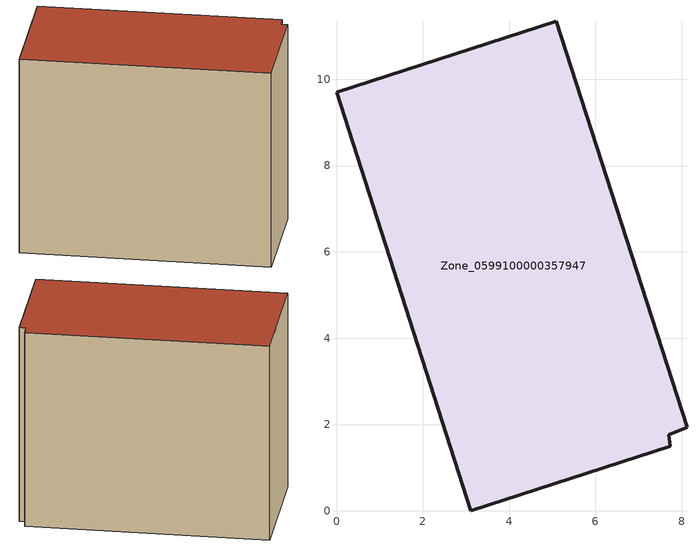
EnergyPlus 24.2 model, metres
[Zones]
Zone_0599100000357947
 floor ground (C_G): 7.73,1.49 3.11,0 0,9.7 5.09,11.35 8.12,1.94 7.7,1.76 z3.16
 wall outside (C_F): 8.12,1.94 5.09,11.35 0,9.7 3.11,0 7.73,1.49 7.7,1.76 8.12,1.94 z3.16:11.63
 roof outside (C_R): 3.11,0 7.73,1.49 7.7,1.76 8.12,1.94 5.09,11.35 0,9.7 z11.63
[BUILDING]
Pand.0599100000357947: North Axis=0; Terrain=City; Loads Convergence Tolerance Value=0.04; Temperature Convergence Tolerance Value=0.4; Solar Distribution=FullExterior; Maximum Number of Warmup Days=25; Minimum Number of Warmup Days=1
[Site:Location]
Rotterdam.The.Hague.AP_ZH_NLD Design_Conditions: Latitude=51.96; Longitude=4.45; Time Zone=1; Elevation=-4.5
[SITE:GROUNDTEMPERATURE:BUILDINGSURFACE]
18, 18, 18, 18, 18, 18, 18, 18, 18, 18, 18, 18
[MATERIAL] Thermal Absorptance=0.9; Solar Absorptance=0.7; Visible Absorptance=0.7
Name | Roughness | Thickness | Conductivity | Density | Specific Heat
G.TC.1992-2005 | MediumSmooth | 0.15 | 0.06 | 540 | 1210
F.TC.1992-2005 | Rough | 0.3 | 0.12 | 1920 | 840
R.TC.1992-2005 | MediumRough | 0.2 | 0.08 | 1500 | 1000
[CONSTRUCTION]
C_G: G.TC.1992-2005
C_F: F.TC.1992-2005
C_R: R.TC.1992-2005
[ZONE]
Zone_0599100000357947: Type=1; Multiplier=1; Ceiling Height=Autocalculate; Volume=Autocalculate; Floor Area=autocalculate; Part of Total Floor Area=Yes
[ZONEINFILTRATION:DESIGNFLOWRATE]
Infil_Zone_0599100000357947: Zone or ZoneList or Space or SpaceList=Zone_0599100000357947; Schedule=AlwaysOn; Design Flow Rate Calculation Method=Flow/Area; Flow Rate per Floor Area=0.0015; Constant Term Coefficient=1; Temperature Term Coefficient=0; Velocity Term Coefficient=0; Velocity Squared Term Coefficient=0
[HVACTEMPLATE:ZONE:IDEALLOADSAIRSYSTEM]
Zone_0599100000357947: Maximum Heating Supply Air Temperature=50; Minimum Cooling Supply Air Temperature=13; Maximum Heating Supply Air Humidity Ratio=0.0156; Minimum Cooling Supply Air Humidity Ratio=0.0077; Heating Limit=NoLimit; Cooling Limit=NoLimit; Dehumidification Control Type=ConstantSensibleHeatRatio; Cooling Sensible Heat Ratio=0.7; Dehumidification Setpoint=60; Humidification Control Type=None; Humidification Setpoint=30; Outdoor Air Method=None; Outdoor Air Flow Rate per Person=0.00944; Outdoor Air Flow Rate per Zone Floor Area=0; Outdoor Air Flow Rate per Zone=0; Demand Controlled Ventilation Type=None; Outdoor Air Economizer Type=NoEconomizer; Heat Recovery Type=None; Sensible Heat Recovery Effectiveness=0.7; Latent Heat Recovery Effectiveness=0.65
[ZONECONTROL:THERMOSTAT]
ThermostatControl_Zone_0599100000357947: Zone or ZoneList=Zone_0599100000357947; Control Type Schedule=DualSetpointControlType; Control 1=Thermostat_Zone_0599100000357947; Temperature Difference Between Cutout And Setpoint=0
[THERMOSTATSETPOINT:DUALSETPOINT]
Thermostat_Zone_0599100000357947: Heating Setpoint Temperature Schedule=HeatingSetpoint_Zone_0599100000357947; Cooling Setpoint Temperature Schedule=CoolingSetpoint_Zone_0599100000357947
[SCHEDULE:COMPACT]
HeatingSetpoint_Zone_0599100000357947: Through: 12/31, For: AllDays, Until: 24:00, 21
CoolingSetpoint_Zone_0599100000357947: Through: 12/31, For: AllDays, Until: 24:00, 24
DualSetpointControlType: Through: 12/31, For: AllDays, Until: 24:00, 4
AlwaysOn: Through: 12/31, For: AllDays, Until: 24:00, 1
